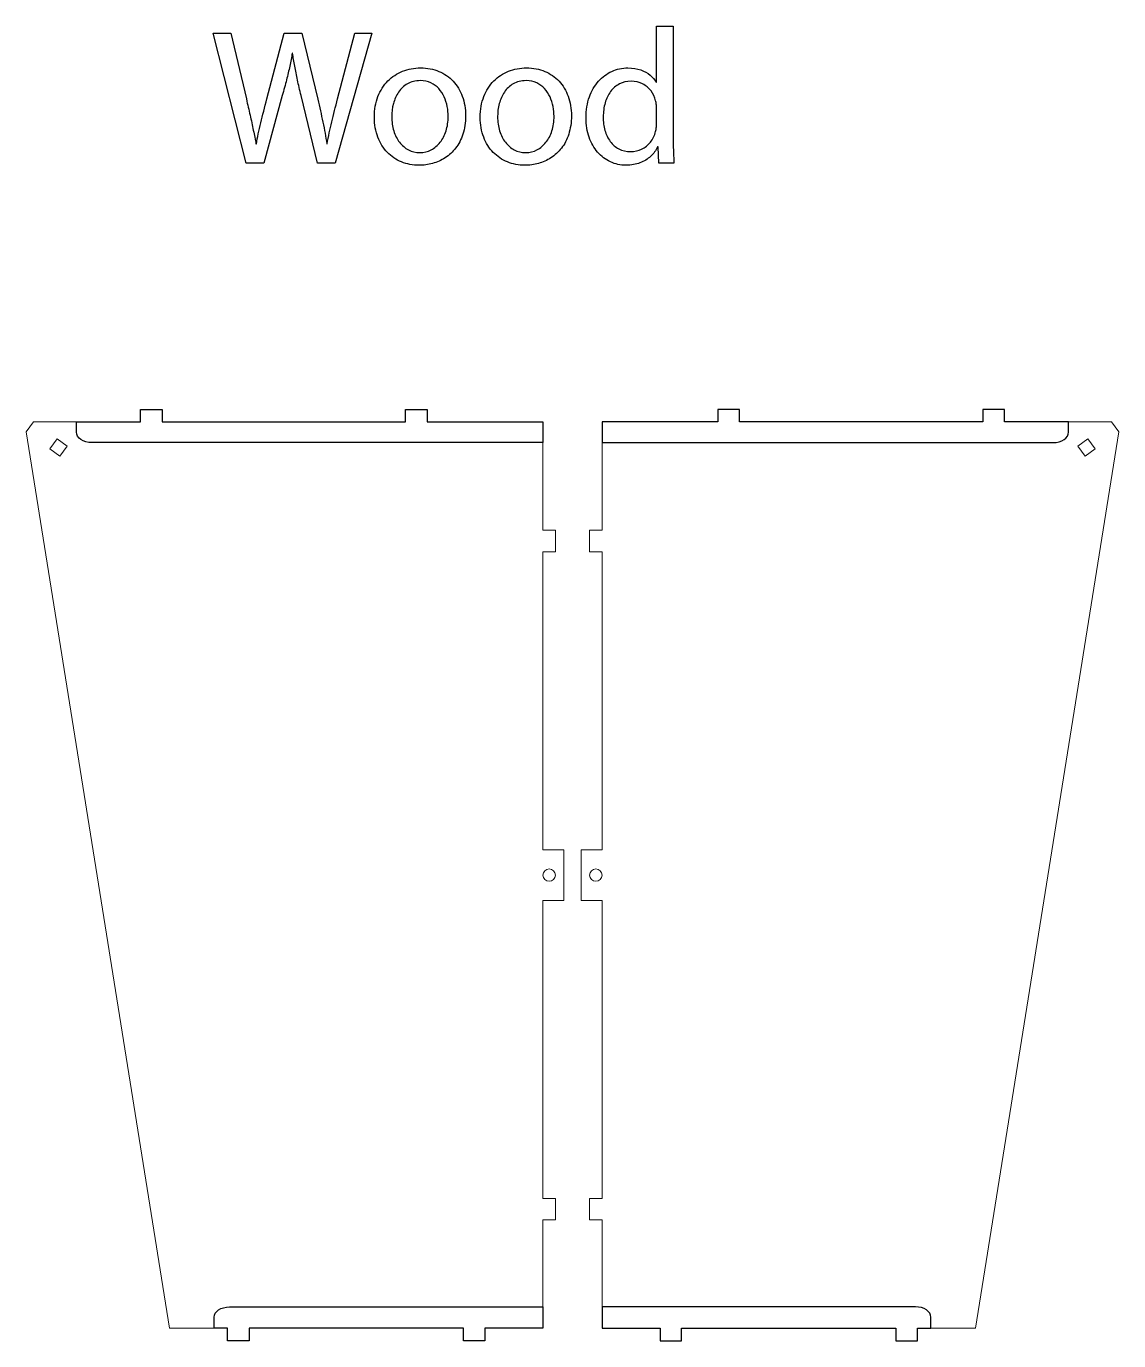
# Model space of a CAD drawing. Header units: millimetres. Extents: x -291 to 272, y -361 to 387.
# Drawn here: x -290.7 to -26.8, y -361.3 to -43.8 of the extents above; entities that cross this region are included whole.
import ezdxf

# ---------------------------------------------------------------- set-up
doc = ezdxf.new("R2010")
doc.units = ezdxf.units.MM
doc.header["$MEASUREMENT"] = 0
doc.layers.add('ChristianiaBike', color=7, linetype='Continuous')

msp = doc.modelspace()

# ---------------------------------------------------------------- linework, layer by layer
at = {"layer": 'ChristianiaBike'}
for points, knots in [([(-138.4838, -43.8433), (-138.4838, -43.8433), (-138.4838, -57.3011), (-138.4838, -57.3011), (-138.4838, -57.3011), (-138.4838, -57.3011), (-138.5769, -57.3011), (-138.5769, -57.3011), (-138.5769, -57.3011), (-138.9184, -56.7035), (-139.3996, -56.1447), (-140.0205, -55.6324), (-140.0205, -55.6324), (-140.6336, -55.1202), (-141.3942, -54.7089), (-142.2867, -54.3906), (-142.2867, -54.3906), (-143.1792, -54.0724), (-144.2115, -53.9095), (-145.3756, -53.9017), (-145.3756, -53.9017), (-146.7493, -53.9095), (-148.0454, -54.1811), (-149.2562, -54.7321), (-149.2562, -54.7321), (-150.4747, -55.2832), (-151.5535, -56.0748), (-152.4848, -57.1226), (-152.4848, -57.1226), (-153.4239, -58.1625), (-154.1534, -59.4276), (-154.6889, -60.9177), (-154.6889, -60.9177), (-155.2167, -62.4001), (-155.4806, -64.0843), (-155.4806, -65.9624), (-155.4806, -65.9624), (-155.4728, -67.6777), (-155.2245, -69.2376), (-154.7355, -70.6424), (-154.7355, -70.6424), (-154.2466, -72.0394), (-153.5558, -73.2501), (-152.6788, -74.2591), (-152.6788, -74.2591), (-151.8018, -75.268), (-150.7773, -76.0441), (-149.6054, -76.5874), (-149.6054, -76.5874), (-148.4335, -77.1384), (-147.1607, -77.4101), (-145.7947, -77.4178), (-145.7947, -77.4178), (-144.5685, -77.4101), (-143.4509, -77.216), (-142.4574, -76.828), (-142.4574, -76.828), (-141.464, -76.4477), (-140.6103, -75.9199), (-139.8885, -75.2602), (-139.8885, -75.2602), (-139.1745, -74.5928), (-138.6079, -73.84), (-138.2044, -72.994), (-138.2044, -72.994), (-138.2044, -72.994), (-138.0647, -72.994), (-138.0647, -72.994), (-138.0647, -72.994), (-138.0647, -72.994), (-137.8784, -76.9056), (-137.8784, -76.9056), (-137.8784, -76.9056), (-137.8784, -76.9056), (-134.2462, -76.9056), (-134.2462, -76.9056), (-134.2462, -76.9056), (-134.2772, -76.3856), (-134.3083, -75.8035), (-134.3393, -75.1594), (-134.3393, -75.1594), (-134.3626, -74.5152), (-134.3859, -73.84), (-134.4014, -73.1415), (-134.4014, -73.1415), (-134.4247, -72.443), (-134.4325, -71.76), (-134.4325, -71.0848), (-134.4325, -71.0848), (-134.4325, -71.0848), (-134.4325, -43.8433), (-134.4325, -43.8433), (-134.4325, -43.8433), (-134.4325, -43.8433), (-138.4838, -43.8433), (-138.4838, -43.8433)], [0, 0, 0, 0, 0.04, 0.04, 0.04, 0.04, 0.08, 0.08, 0.08, 0.08, 0.12, 0.12, 0.12, 0.12, 0.16, 0.16, 0.16, 0.16, 0.2, 0.2, 0.2, 0.2, 0.24, 0.24, 0.24, 0.24, 0.28, 0.28, 0.28, 0.28, 0.32, 0.32, 0.32, 0.32, 0.36, 0.36, 0.36, 0.36, 0.4, 0.4, 0.4, 0.4, 0.44, 0.44, 0.44, 0.44, 0.48, 0.48, 0.48, 0.48, 0.52, 0.52, 0.52, 0.52, 0.56, 0.56, 0.56, 0.56, 0.6, 0.6, 0.6, 0.6, 0.64, 0.64, 0.64, 0.64, 0.68, 0.68, 0.68, 0.68, 0.72, 0.72, 0.72, 0.72, 0.76, 0.76, 0.76, 0.76, 0.8, 0.8, 0.8, 0.8, 0.84, 0.84, 0.84, 0.84, 0.88, 0.88, 0.88, 0.88, 0.92, 0.92, 0.92, 0.92, 1, 1, 1, 1]), ([(-233.34, -76.9056), (-233.34, -76.9056), (-228.8696, -60.5607), (-228.8696, -60.5607), (-228.8696, -60.5607), (-228.4815, -59.2181), (-228.14, -57.9608), (-227.8373, -56.7966), (-227.8373, -56.7966), (-227.5346, -55.6324), (-227.2708, -54.5148), (-227.0457, -53.4593), (-227.0457, -53.4593), (-226.8129, -52.396), (-226.6188, -51.3483), (-226.4481, -50.3161), (-226.4481, -50.3161), (-226.4481, -50.3161), (-226.355, -50.3161), (-226.355, -50.3161), (-226.355, -50.3161), (-226.2153, -51.3638), (-226.0523, -52.4193), (-225.8505, -53.4904), (-225.8505, -53.4904), (-225.6565, -54.5536), (-225.4314, -55.6712), (-225.1753, -56.8276), (-225.1753, -56.8276), (-224.9192, -57.984), (-224.632, -59.2336), (-224.306, -60.5607), (-224.306, -60.5607), (-224.306, -60.5607), (-220.3479, -76.9056), (-220.3479, -76.9056), (-220.3479, -76.9056), (-220.3479, -76.9056), (-216.1103, -76.9056), (-216.1103, -76.9056), (-216.1103, -76.9056), (-216.1103, -76.9056), (-207.2161, -45.5197), (-207.2161, -45.5197), (-207.2161, -45.5197), (-207.2161, -45.5197), (-211.3605, -45.5197), (-211.3605, -45.5197), (-211.3605, -45.5197), (-211.3605, -45.5197), (-215.5049, -61.3524), (-215.5049, -61.3524), (-215.5049, -61.3524), (-215.9939, -63.3004), (-216.4596, -65.1631), (-216.8864, -66.9559), (-216.8864, -66.9559), (-217.3133, -68.7409), (-217.6936, -70.4872), (-218.0195, -72.2024), (-218.0195, -72.2024), (-218.0195, -72.2024), (-218.1127, -72.2024), (-218.1127, -72.2024), (-218.1127, -72.2024), (-218.3533, -70.5415), (-218.6637, -68.803), (-219.0518, -66.9792), (-219.0518, -66.9792), (-219.4321, -65.1631), (-219.8512, -63.3159), (-220.3013, -61.4455), (-220.3013, -61.4455), (-220.3013, -61.4455), (-224.1198, -45.5197), (-224.1198, -45.5197), (-224.1198, -45.5197), (-224.1198, -45.5197), (-228.3573, -45.5197), (-228.3573, -45.5197), (-228.3573, -45.5197), (-228.3573, -45.5197), (-232.5483, -61.3524), (-232.5483, -61.3524), (-232.5483, -61.3524), (-233.0916, -63.3858), (-233.5883, -65.3183), (-234.0385, -67.1499), (-234.0385, -67.1499), (-234.4886, -68.9815), (-234.8456, -70.6812), (-235.1095, -72.2489), (-235.1095, -72.2489), (-235.1095, -72.2489), (-235.2026, -72.2489), (-235.2026, -72.2489), (-235.2026, -72.2489), (-235.3889, -71.2322), (-235.6062, -70.1379), (-235.8468, -68.9582), (-235.8468, -68.9582), (-236.0874, -67.7785), (-236.3513, -66.5523), (-236.6384, -65.2795), (-236.6384, -65.2795), (-236.9178, -63.9989), (-237.2205, -62.7105), (-237.5309, -61.3989), (-237.5309, -61.3989), (-237.5309, -61.3989), (-241.2563, -45.5197), (-241.2563, -45.5197), (-241.2563, -45.5197), (-241.2563, -45.5197), (-245.5404, -45.5197), (-245.5404, -45.5197), (-245.5404, -45.5197), (-245.5404, -45.5197), (-237.5775, -76.9056), (-237.5775, -76.9056), (-237.5775, -76.9056), (-237.5775, -76.9056), (-233.34, -76.9056), (-233.34, -76.9056)], [0, 0, 0, 0, 0.03125, 0.03125, 0.03125, 0.03125, 0.0625, 0.0625, 0.0625, 0.0625, 0.09375, 0.09375, 0.09375, 0.09375, 0.125, 0.125, 0.125, 0.125, 0.15625, 0.15625, 0.15625, 0.15625, 0.1875, 0.1875, 0.1875, 0.1875, 0.21875, 0.21875, 0.21875, 0.21875, 0.25, 0.25, 0.25, 0.25, 0.28125, 0.28125, 0.28125, 0.28125, 0.3125, 0.3125, 0.3125, 0.3125, 0.34375, 0.34375, 0.34375, 0.34375, 0.375, 0.375, 0.375, 0.375, 0.40625, 0.40625, 0.40625, 0.40625, 0.4375, 0.4375, 0.4375, 0.4375, 0.46875, 0.46875, 0.46875, 0.46875, 0.5, 0.5, 0.5, 0.5, 0.53125, 0.53125, 0.53125, 0.53125, 0.5625, 0.5625, 0.5625, 0.5625, 0.59375, 0.59375, 0.59375, 0.59375, 0.625, 0.625, 0.625, 0.625, 0.65625, 0.65625, 0.65625, 0.65625, 0.6875, 0.6875, 0.6875, 0.6875, 0.71875, 0.71875, 0.71875, 0.71875, 0.75, 0.75, 0.75, 0.75, 0.78125, 0.78125, 0.78125, 0.78125, 0.8125, 0.8125, 0.8125, 0.8125, 0.84375, 0.84375, 0.84375, 0.84375, 0.875, 0.875, 0.875, 0.875, 0.90625, 0.90625, 0.90625, 0.90625, 0.9375, 0.9375, 0.9375, 0.9375, 1, 1, 1, 1]), ([(-195.4348, -53.9017), (-196.9948, -53.9017), (-198.4461, -54.1733), (-199.7965, -54.7089), (-199.7965, -54.7089), (-201.1392, -55.2444), (-202.3266, -56.0282), (-203.3433, -57.0527), (-203.3433, -57.0527), (-204.3678, -58.0772), (-205.1594, -59.3267), (-205.7338, -60.7936), (-205.7338, -60.7936), (-206.3081, -62.2682), (-206.603, -63.9446), (-206.6108, -65.8227), (-206.6108, -65.8227), (-206.603, -67.6078), (-206.3236, -69.2143), (-205.7726, -70.6424), (-205.7726, -70.6424), (-205.2215, -72.0627), (-204.4609, -73.2812), (-203.4753, -74.2901), (-203.4753, -74.2901), (-202.4974, -75.2991), (-201.3565, -76.0752), (-200.0526, -76.6107), (-200.0526, -76.6107), (-198.741, -77.1462), (-197.3285, -77.4101), (-195.8073, -77.4178), (-195.8073, -77.4178), (-194.7208, -77.4178), (-193.6342, -77.2704), (-192.5632, -76.9754), (-192.5632, -76.9754), (-191.4921, -76.6728), (-190.4754, -76.2226), (-189.5208, -75.6017), (-189.5208, -75.6017), (-188.5662, -74.9886), (-187.7203, -74.2125), (-186.9752, -73.2656), (-186.9752, -73.2656), (-186.2379, -72.3188), (-185.6558, -71.1934), (-185.2367, -69.8973), (-185.2367, -69.8973), (-184.8098, -68.6012), (-184.5925, -67.1189), (-184.5848, -65.4502), (-184.5848, -65.4502), (-184.5925, -63.735), (-184.8486, -62.1673), (-185.3686, -60.7548), (-185.3686, -60.7548), (-185.8886, -59.35), (-186.6259, -58.1315), (-187.5806, -57.107), (-187.5806, -57.107), (-188.5429, -56.0826), (-189.6838, -55.2987), (-191.011, -54.7399), (-191.011, -54.7399), (-192.3381, -54.1889), (-193.8127, -53.9095), (-195.4348, -53.9017)], [0, 0, 0, 0, 0.05555556, 0.05555556, 0.05555556, 0.05555556, 0.11111111, 0.11111111, 0.11111111, 0.11111111, 0.16666667, 0.16666667, 0.16666667, 0.16666667, 0.22222222, 0.22222222, 0.22222222, 0.22222222, 0.27777778, 0.27777778, 0.27777778, 0.27777778, 0.33333333, 0.33333333, 0.33333333, 0.33333333, 0.38888889, 0.38888889, 0.38888889, 0.38888889, 0.44444444, 0.44444444, 0.44444444, 0.44444444, 0.5, 0.5, 0.5, 0.5, 0.55555556, 0.55555556, 0.55555556, 0.55555556, 0.61111111, 0.61111111, 0.61111111, 0.61111111, 0.66666667, 0.66666667, 0.66666667, 0.66666667, 0.72222222, 0.72222222, 0.72222222, 0.72222222, 0.77777778, 0.77777778, 0.77777778, 0.77777778, 0.83333333, 0.83333333, 0.83333333, 0.83333333, 0.88888889, 0.88888889, 0.88888889, 0.88888889, 1, 1, 1, 1]), ([(-169.8697, -53.9017), (-171.4297, -53.9017), (-172.881, -54.1733), (-174.2314, -54.7089), (-174.2314, -54.7089), (-175.5741, -55.2444), (-176.7615, -56.0282), (-177.7782, -57.0527), (-177.7782, -57.0527), (-178.8027, -58.0772), (-179.5943, -59.3267), (-180.1687, -60.7936), (-180.1687, -60.7936), (-180.743, -62.2682), (-181.0379, -63.9446), (-181.0457, -65.8227), (-181.0457, -65.8227), (-181.0379, -67.6078), (-180.7585, -69.2143), (-180.2075, -70.6424), (-180.2075, -70.6424), (-179.6564, -72.0627), (-178.8958, -73.2812), (-177.9102, -74.2901), (-177.9102, -74.2901), (-176.9323, -75.2991), (-175.7914, -76.0752), (-174.4875, -76.6107), (-174.4875, -76.6107), (-173.1759, -77.1462), (-171.7634, -77.4101), (-170.2422, -77.4178), (-170.2422, -77.4178), (-169.1557, -77.4178), (-168.0691, -77.2704), (-166.9981, -76.9754), (-166.9981, -76.9754), (-165.927, -76.6728), (-164.9103, -76.2226), (-163.9557, -75.6017), (-163.9557, -75.6017), (-163.0011, -74.9886), (-162.1552, -74.2125), (-161.4101, -73.2656), (-161.4101, -73.2656), (-160.6728, -72.3188), (-160.0907, -71.1934), (-159.6716, -69.8973), (-159.6716, -69.8973), (-159.2447, -68.6012), (-159.0274, -67.1189), (-159.0197, -65.4502), (-159.0197, -65.4502), (-159.0274, -63.735), (-159.2835, -62.1673), (-159.8035, -60.7548), (-159.8035, -60.7548), (-160.3235, -59.35), (-161.0608, -58.1315), (-162.0155, -57.107), (-162.0155, -57.107), (-162.9778, -56.0826), (-164.1187, -55.2987), (-165.4459, -54.7399), (-165.4459, -54.7399), (-166.773, -54.1889), (-168.2476, -53.9095), (-169.8697, -53.9017)], [0, 0, 0, 0, 0.05555556, 0.05555556, 0.05555556, 0.05555556, 0.11111111, 0.11111111, 0.11111111, 0.11111111, 0.16666667, 0.16666667, 0.16666667, 0.16666667, 0.22222222, 0.22222222, 0.22222222, 0.22222222, 0.27777778, 0.27777778, 0.27777778, 0.27777778, 0.33333333, 0.33333333, 0.33333333, 0.33333333, 0.38888889, 0.38888889, 0.38888889, 0.38888889, 0.44444444, 0.44444444, 0.44444444, 0.44444444, 0.5, 0.5, 0.5, 0.5, 0.55555556, 0.55555556, 0.55555556, 0.55555556, 0.61111111, 0.61111111, 0.61111111, 0.61111111, 0.66666667, 0.66666667, 0.66666667, 0.66666667, 0.72222222, 0.72222222, 0.72222222, 0.72222222, 0.77777778, 0.77777778, 0.77777778, 0.77777778, 0.83333333, 0.83333333, 0.83333333, 0.83333333, 0.88888889, 0.88888889, 0.88888889, 0.88888889, 1, 1, 1, 1]), ([(-195.5279, -56.9751), (-194.5578, -56.9829), (-193.7041, -57.1614), (-192.9668, -57.5028), (-192.9668, -57.5028), (-192.2217, -57.8521), (-191.5853, -58.3178), (-191.0575, -58.9076), (-191.0575, -58.9076), (-190.5298, -59.4975), (-190.0951, -60.1649), (-189.7537, -60.91), (-189.7537, -60.91), (-189.4199, -61.6473), (-189.1716, -62.4234), (-189.0086, -63.2305), (-189.0086, -63.2305), (-188.8534, -64.0299), (-188.7758, -64.8216), (-188.7758, -65.5899), (-188.7758, -65.5899), (-188.7835, -66.8627), (-188.9543, -68.0347), (-189.2958, -69.0979), (-189.2958, -69.0979), (-189.6372, -70.1612), (-190.1107, -71.0848), (-190.7316, -71.8686), (-190.7316, -71.8686), (-191.3447, -72.6525), (-192.0665, -73.2579), (-192.8969, -73.6925), (-192.8969, -73.6925), (-193.7273, -74.1194), (-194.6354, -74.3367), (-195.6211, -74.3444), (-195.6211, -74.3444), (-196.6222, -74.3367), (-197.5458, -74.1194), (-198.3762, -73.6847), (-198.3762, -73.6847), (-199.1989, -73.2501), (-199.9207, -72.6448), (-200.5261, -71.8686), (-200.5261, -71.8686), (-201.1237, -71.0848), (-201.5893, -70.169), (-201.9231, -69.1212), (-201.9231, -69.1212), (-202.249, -68.0657), (-202.4198, -66.9248), (-202.4198, -65.683), (-202.4198, -65.683), (-202.4198, -64.612), (-202.2878, -63.5643), (-202.0162, -62.532), (-202.0162, -62.532), (-201.7446, -61.5076), (-201.3332, -60.5762), (-200.7744, -59.738), (-200.7744, -59.738), (-200.2156, -58.8998), (-199.4938, -58.2402), (-198.6246, -57.7357), (-198.6246, -57.7357), (-197.7554, -57.239), (-196.7231, -56.9829), (-195.5279, -56.9751)], [0, 0, 0, 0, 0.05555556, 0.05555556, 0.05555556, 0.05555556, 0.11111111, 0.11111111, 0.11111111, 0.11111111, 0.16666667, 0.16666667, 0.16666667, 0.16666667, 0.22222222, 0.22222222, 0.22222222, 0.22222222, 0.27777778, 0.27777778, 0.27777778, 0.27777778, 0.33333333, 0.33333333, 0.33333333, 0.33333333, 0.38888889, 0.38888889, 0.38888889, 0.38888889, 0.44444444, 0.44444444, 0.44444444, 0.44444444, 0.5, 0.5, 0.5, 0.5, 0.55555556, 0.55555556, 0.55555556, 0.55555556, 0.61111111, 0.61111111, 0.61111111, 0.61111111, 0.66666667, 0.66666667, 0.66666667, 0.66666667, 0.72222222, 0.72222222, 0.72222222, 0.72222222, 0.77777778, 0.77777778, 0.77777778, 0.77777778, 0.83333333, 0.83333333, 0.83333333, 0.83333333, 0.88888889, 0.88888889, 0.88888889, 0.88888889, 1, 1, 1, 1]), ([(-169.9628, -56.9751), (-168.9927, -56.9829), (-168.139, -57.1614), (-167.4017, -57.5028), (-167.4017, -57.5028), (-166.6566, -57.8521), (-166.0202, -58.3178), (-165.4924, -58.9076), (-165.4924, -58.9076), (-164.9647, -59.4975), (-164.53, -60.1649), (-164.1886, -60.91), (-164.1886, -60.91), (-163.8548, -61.6473), (-163.6065, -62.4234), (-163.4435, -63.2305), (-163.4435, -63.2305), (-163.2883, -64.0299), (-163.2107, -64.8216), (-163.2107, -65.5899), (-163.2107, -65.5899), (-163.2184, -66.8627), (-163.3892, -68.0347), (-163.7307, -69.0979), (-163.7307, -69.0979), (-164.0721, -70.1612), (-164.5456, -71.0848), (-165.1665, -71.8686), (-165.1665, -71.8686), (-165.7796, -72.6525), (-166.5014, -73.2579), (-167.3318, -73.6925), (-167.3318, -73.6925), (-168.1622, -74.1194), (-169.0703, -74.3367), (-170.056, -74.3444), (-170.056, -74.3444), (-171.0571, -74.3367), (-171.9807, -74.1194), (-172.8111, -73.6847), (-172.8111, -73.6847), (-173.6338, -73.2501), (-174.3556, -72.6448), (-174.961, -71.8686), (-174.961, -71.8686), (-175.5586, -71.0848), (-176.0242, -70.169), (-176.358, -69.1212), (-176.358, -69.1212), (-176.6839, -68.0657), (-176.8547, -66.9248), (-176.8547, -65.683), (-176.8547, -65.683), (-176.8547, -64.612), (-176.7227, -63.5643), (-176.4511, -62.532), (-176.4511, -62.532), (-176.1795, -61.5076), (-175.7681, -60.5762), (-175.2093, -59.738), (-175.2093, -59.738), (-174.6505, -58.8998), (-173.9287, -58.2402), (-173.0595, -57.7357), (-173.0595, -57.7357), (-172.1903, -57.239), (-171.158, -56.9829), (-169.9628, -56.9751)], [0, 0, 0, 0, 0.05555556, 0.05555556, 0.05555556, 0.05555556, 0.11111111, 0.11111111, 0.11111111, 0.11111111, 0.16666667, 0.16666667, 0.16666667, 0.16666667, 0.22222222, 0.22222222, 0.22222222, 0.22222222, 0.27777778, 0.27777778, 0.27777778, 0.27777778, 0.33333333, 0.33333333, 0.33333333, 0.33333333, 0.38888889, 0.38888889, 0.38888889, 0.38888889, 0.44444444, 0.44444444, 0.44444444, 0.44444444, 0.5, 0.5, 0.5, 0.5, 0.55555556, 0.55555556, 0.55555556, 0.55555556, 0.61111111, 0.61111111, 0.61111111, 0.61111111, 0.66666667, 0.66666667, 0.66666667, 0.66666667, 0.72222222, 0.72222222, 0.72222222, 0.72222222, 0.77777778, 0.77777778, 0.77777778, 0.77777778, 0.83333333, 0.83333333, 0.83333333, 0.83333333, 0.88888889, 0.88888889, 0.88888889, 0.88888889, 1, 1, 1, 1]), ([(-138.4838, -67.4526), (-138.4838, -67.7785), (-138.4915, -68.0812), (-138.5226, -68.3684), (-138.5226, -68.3684), (-138.5536, -68.6633), (-138.6002, -68.9427), (-138.67, -69.2221), (-138.67, -69.2221), (-138.9261, -70.2388), (-139.353, -71.1081), (-139.9506, -71.8376), (-139.9506, -71.8376), (-140.5405, -72.5671), (-141.2467, -73.1259), (-142.0616, -73.514), (-142.0616, -73.514), (-142.8765, -73.9098), (-143.7535, -74.1038), (-144.6771, -74.1116), (-144.6771, -74.1116), (-145.7714, -74.1038), (-146.7338, -73.8865), (-147.5642, -73.4519), (-147.5642, -73.4519), (-148.3947, -73.0173), (-149.0854, -72.4197), (-149.652, -71.6591), (-149.652, -71.6591), (-150.2108, -70.8907), (-150.6299, -70.006), (-150.9093, -69.0048), (-150.9093, -69.0048), (-151.1964, -68.0036), (-151.3361, -66.9248), (-151.3361, -65.7762), (-151.3361, -65.7762), (-151.3361, -64.5344), (-151.1809, -63.3935), (-150.8782, -62.338), (-150.8782, -62.338), (-150.5756, -61.2903), (-150.1332, -60.3745), (-149.5511, -59.5906), (-149.5511, -59.5906), (-148.969, -58.8145), (-148.2627, -58.2091), (-147.4245, -57.7745), (-147.4245, -57.7745), (-146.5941, -57.3399), (-145.6473, -57.1226), (-144.584, -57.1148), (-144.584, -57.1148), (-143.5518, -57.1226), (-142.6359, -57.3399), (-141.821, -57.7667), (-141.821, -57.7667), (-141.0061, -58.1858), (-140.3309, -58.7524), (-139.7876, -59.4586), (-139.7876, -59.4586), (-139.2521, -60.1649), (-138.8718, -60.9565), (-138.67, -61.818), (-138.67, -61.818), (-138.6002, -62.0819), (-138.5536, -62.3691), (-138.5226, -62.6795), (-138.5226, -62.6795), (-138.4915, -62.9899), (-138.4838, -63.2771), (-138.4838, -63.541), (-138.4838, -63.541), (-138.4838, -63.541), (-138.4838, -67.4526), (-138.4838, -67.4526)], [0, 0, 0, 0, 0.05, 0.05, 0.05, 0.05, 0.1, 0.1, 0.1, 0.1, 0.15, 0.15, 0.15, 0.15, 0.2, 0.2, 0.2, 0.2, 0.25, 0.25, 0.25, 0.25, 0.3, 0.3, 0.3, 0.3, 0.35, 0.35, 0.35, 0.35, 0.4, 0.4, 0.4, 0.4, 0.45, 0.45, 0.45, 0.45, 0.5, 0.5, 0.5, 0.5, 0.55, 0.55, 0.55, 0.55, 0.6, 0.6, 0.6, 0.6, 0.65, 0.65, 0.65, 0.65, 0.7, 0.7, 0.7, 0.7, 0.75, 0.75, 0.75, 0.75, 0.8, 0.8, 0.8, 0.8, 0.85, 0.85, 0.85, 0.85, 0.9, 0.9, 0.9, 0.9, 1, 1, 1, 1])]:
    msp.add_open_spline(points, degree=3, knots=knots, dxfattribs=at)
at = {"layer": 'ChristianiaBike', "color": 1, "lineweight": 9}
for points, knots in [([(-236.8681, -358.3258), (-236.8681, -358.3258), (-185.0869, -358.3258), (-185.0869, -358.3258), (-185.0869, -358.3258), (-185.0869, -358.3258), (-185.0872, -361.3258), (-185.0872, -361.3258), (-185.0872, -361.3258), (-185.0872, -361.3258), (-179.9077, -361.3258), (-179.9077, -361.3258), (-179.9077, -361.3258), (-179.9077, -361.3258), (-179.9075, -358.3258), (-179.9075, -358.3258), (-179.9075, -358.3258), (-179.9075, -358.3258), (-165.8882, -358.3258), (-165.8882, -358.3258), (-165.8882, -358.3258), (-165.8882, -358.3258), (-165.8882, -332.1485), (-165.8882, -332.1485), (-165.8882, -332.1485), (-165.8882, -332.1485), (-162.8883, -332.1485), (-162.8883, -332.1485), (-162.8883, -332.1485), (-162.8883, -332.1485), (-162.8883, -326.9685), (-162.8883, -326.9685), (-162.8883, -326.9685), (-162.8883, -326.9685), (-165.8882, -326.9685), (-165.8882, -326.9685), (-165.8882, -326.9685), (-165.8882, -326.9685), (-165.8882, -254.9795), (-165.8882, -254.9795), (-165.8882, -254.9795), (-165.8882, -254.9795), (-160.8873, -254.9791), (-160.8873, -254.9791), (-160.8873, -254.9791), (-160.8873, -254.9791), (-160.8873, -242.7438), (-160.8873, -242.7438), (-160.8873, -242.7438), (-160.8873, -242.7438), (-165.8882, -242.7438), (-165.8882, -242.7438), (-165.8882, -242.7438), (-165.8882, -242.7438), (-165.8882, -170.7541), (-165.8882, -170.7541), (-165.8882, -170.7541), (-165.8882, -170.7541), (-162.8883, -170.7544), (-162.8883, -170.7544), (-162.8883, -170.7544), (-162.8883, -170.7544), (-162.8883, -165.5744), (-162.8883, -165.5744), (-162.8883, -165.5744), (-162.8883, -165.5744), (-165.8882, -165.5741), (-165.8882, -165.5741), (-165.8882, -165.5741), (-165.8882, -165.5741), (-165.8882, -139.3975), (-165.8882, -139.3975), (-165.8882, -139.3975), (-165.8882, -139.3975), (-193.8796, -139.3972), (-193.8796, -139.3972), (-193.8796, -139.3972), (-193.8796, -139.3972), (-193.8795, -136.3968), (-193.8795, -136.3968), (-193.8795, -136.3968), (-193.8795, -136.3968), (-199.0595, -136.3968), (-199.0595, -136.3968), (-199.0595, -136.3968), (-199.0595, -136.3968), (-199.0597, -139.3972), (-199.0597, -139.3972), (-199.0597, -139.3972), (-199.0597, -139.3972), (-257.8964, -139.3972), (-257.8964, -139.3972), (-257.8964, -139.3972), (-257.8964, -139.3972), (-257.8964, -136.3972), (-257.8964, -136.3972), (-257.8964, -136.3972), (-257.8964, -136.3972), (-263.0763, -136.3972), (-263.0763, -136.3972), (-263.0763, -136.3972), (-263.0763, -136.3972), (-263.0763, -139.3972), (-263.0763, -139.3972), (-263.0763, -139.3972), (-263.0763, -139.3972), (-288.9324, -139.3968), (-288.9324, -139.3968), (-288.9324, -139.3968), (-288.9324, -139.3968), (-290.6836, -141.8336), (-290.6836, -141.8336), (-290.6836, -141.8336), (-290.6836, -141.8336), (-256.0554, -358.3258), (-256.0554, -358.3258), (-256.0554, -358.3258), (-256.0554, -358.3258), (-242.0483, -358.3258), (-242.0483, -358.3258), (-242.0483, -358.3258), (-242.0483, -358.3258), (-242.0483, -361.3258), (-242.0483, -361.3258), (-242.0483, -361.3258), (-242.0483, -361.3258), (-236.8682, -361.3258), (-236.8682, -361.3258), (-236.8682, -361.3258), (-236.8682, -361.3258), (-236.8681, -358.3258), (-236.8681, -358.3258)], [0, 0, 0, 0, 0.02941176, 0.02941176, 0.02941176, 0.02941176, 0.05882353, 0.05882353, 0.05882353, 0.05882353, 0.08823529, 0.08823529, 0.08823529, 0.08823529, 0.11764706, 0.11764706, 0.11764706, 0.11764706, 0.14705882, 0.14705882, 0.14705882, 0.14705882, 0.17647059, 0.17647059, 0.17647059, 0.17647059, 0.20588235, 0.20588235, 0.20588235, 0.20588235, 0.23529412, 0.23529412, 0.23529412, 0.23529412, 0.26470588, 0.26470588, 0.26470588, 0.26470588, 0.29411765, 0.29411765, 0.29411765, 0.29411765, 0.32352941, 0.32352941, 0.32352941, 0.32352941, 0.35294118, 0.35294118, 0.35294118, 0.35294118, 0.38235294, 0.38235294, 0.38235294, 0.38235294, 0.41176471, 0.41176471, 0.41176471, 0.41176471, 0.44117647, 0.44117647, 0.44117647, 0.44117647, 0.47058824, 0.47058824, 0.47058824, 0.47058824, 0.5, 0.5, 0.5, 0.5, 0.52941176, 0.52941176, 0.52941176, 0.52941176, 0.55882353, 0.55882353, 0.55882353, 0.55882353, 0.58823529, 0.58823529, 0.58823529, 0.58823529, 0.61764706, 0.61764706, 0.61764706, 0.61764706, 0.64705882, 0.64705882, 0.64705882, 0.64705882, 0.67647059, 0.67647059, 0.67647059, 0.67647059, 0.70588235, 0.70588235, 0.70588235, 0.70588235, 0.73529412, 0.73529412, 0.73529412, 0.73529412, 0.76470588, 0.76470588, 0.76470588, 0.76470588, 0.79411765, 0.79411765, 0.79411765, 0.79411765, 0.82352941, 0.82352941, 0.82352941, 0.82352941, 0.85294118, 0.85294118, 0.85294118, 0.85294118, 0.88235294, 0.88235294, 0.88235294, 0.88235294, 0.91176471, 0.91176471, 0.91176471, 0.91176471, 0.94117647, 0.94117647, 0.94117647, 0.94117647, 1, 1, 1, 1]), ([(-80.6428, -361.3258), (-80.6428, -361.3258), (-75.4628, -361.3258), (-75.4628, -361.3258), (-75.4628, -361.3258), (-75.4628, -361.3258), (-75.4628, -358.3258), (-75.4628, -358.3258), (-75.4628, -358.3258), (-75.4628, -358.3258), (-61.4557, -358.3258), (-61.4557, -358.3258), (-61.4557, -358.3258), (-61.4557, -358.3258), (-26.8273, -141.8325), (-26.8273, -141.8325), (-26.8273, -141.8325), (-26.8273, -141.8325), (-28.5785, -139.3968), (-28.5785, -139.3968), (-28.5785, -139.3968), (-28.5785, -139.3968), (-54.4346, -139.3968), (-54.4346, -139.3968), (-54.4346, -139.3968), (-54.4346, -139.3968), (-54.4346, -136.3968), (-54.4346, -136.3968), (-54.4346, -136.3968), (-54.4346, -136.3968), (-59.6146, -136.3968), (-59.6146, -136.3968), (-59.6146, -136.3968), (-59.6146, -136.3968), (-59.6146, -139.3968), (-59.6146, -139.3968), (-59.6146, -139.3968), (-59.6146, -139.3968), (-118.4513, -139.3968), (-118.4513, -139.3968), (-118.4513, -139.3968), (-118.4513, -139.3968), (-118.4513, -136.3968), (-118.4513, -136.3968), (-118.4513, -136.3968), (-118.4513, -136.3968), (-123.6314, -136.3968), (-123.6314, -136.3968), (-123.6314, -136.3968), (-123.6314, -136.3968), (-123.6314, -139.3968), (-123.6314, -139.3968), (-123.6314, -139.3968), (-123.6314, -139.3968), (-151.6228, -139.3968), (-151.6228, -139.3968), (-151.6228, -139.3968), (-151.6228, -139.3968), (-151.6228, -165.5741), (-151.6228, -165.5741), (-151.6228, -165.5741), (-151.6228, -165.5741), (-154.6228, -165.5741), (-154.6228, -165.5741), (-154.6228, -165.5741), (-154.6228, -165.5741), (-154.6228, -170.7541), (-154.6228, -170.7541), (-154.6228, -170.7541), (-154.6228, -170.7541), (-151.6228, -170.7541), (-151.6228, -170.7541), (-151.6228, -170.7541), (-151.6228, -170.7541), (-151.6228, -242.7435), (-151.6228, -242.7435), (-151.6228, -242.7435), (-151.6228, -242.7435), (-156.6233, -242.7435), (-156.6233, -242.7435), (-156.6233, -242.7435), (-156.6233, -242.7435), (-156.6233, -254.9791), (-156.6233, -254.9791), (-156.6233, -254.9791), (-156.6233, -254.9791), (-151.6228, -254.9791), (-151.6228, -254.9791), (-151.6228, -254.9791), (-151.6228, -254.9791), (-151.6228, -326.9685), (-151.6228, -326.9685), (-151.6228, -326.9685), (-151.6228, -326.9685), (-154.6228, -326.9685), (-154.6228, -326.9685), (-154.6228, -326.9685), (-154.6228, -326.9685), (-154.6228, -332.1485), (-154.6228, -332.1485), (-154.6228, -332.1485), (-154.6228, -332.1485), (-151.6228, -332.1485), (-151.6228, -332.1485), (-151.6228, -332.1485), (-151.6228, -332.1485), (-151.6228, -358.3258), (-151.6228, -358.3258), (-151.6228, -358.3258), (-151.6228, -358.3258), (-137.6033, -358.3258), (-137.6033, -358.3258), (-137.6033, -358.3258), (-137.6033, -358.3258), (-137.6033, -361.3258), (-137.6033, -361.3258), (-137.6033, -361.3258), (-137.6033, -361.3258), (-132.424, -361.3258), (-132.424, -361.3258), (-132.424, -361.3258), (-132.424, -361.3258), (-132.424, -358.3258), (-132.424, -358.3258), (-132.424, -358.3258), (-132.424, -358.3258), (-80.6428, -358.3258), (-80.6428, -358.3258), (-80.6428, -358.3258), (-80.6428, -358.3258), (-80.6428, -361.3258), (-80.6428, -361.3258)], [0, 0, 0, 0, 0.02941176, 0.02941176, 0.02941176, 0.02941176, 0.05882353, 0.05882353, 0.05882353, 0.05882353, 0.08823529, 0.08823529, 0.08823529, 0.08823529, 0.11764706, 0.11764706, 0.11764706, 0.11764706, 0.14705882, 0.14705882, 0.14705882, 0.14705882, 0.17647059, 0.17647059, 0.17647059, 0.17647059, 0.20588235, 0.20588235, 0.20588235, 0.20588235, 0.23529412, 0.23529412, 0.23529412, 0.23529412, 0.26470588, 0.26470588, 0.26470588, 0.26470588, 0.29411765, 0.29411765, 0.29411765, 0.29411765, 0.32352941, 0.32352941, 0.32352941, 0.32352941, 0.35294118, 0.35294118, 0.35294118, 0.35294118, 0.38235294, 0.38235294, 0.38235294, 0.38235294, 0.41176471, 0.41176471, 0.41176471, 0.41176471, 0.44117647, 0.44117647, 0.44117647, 0.44117647, 0.47058824, 0.47058824, 0.47058824, 0.47058824, 0.5, 0.5, 0.5, 0.5, 0.52941176, 0.52941176, 0.52941176, 0.52941176, 0.55882353, 0.55882353, 0.55882353, 0.55882353, 0.58823529, 0.58823529, 0.58823529, 0.58823529, 0.61764706, 0.61764706, 0.61764706, 0.61764706, 0.64705882, 0.64705882, 0.64705882, 0.64705882, 0.67647059, 0.67647059, 0.67647059, 0.67647059, 0.70588235, 0.70588235, 0.70588235, 0.70588235, 0.73529412, 0.73529412, 0.73529412, 0.73529412, 0.76470588, 0.76470588, 0.76470588, 0.76470588, 0.79411765, 0.79411765, 0.79411765, 0.79411765, 0.82352941, 0.82352941, 0.82352941, 0.82352941, 0.85294118, 0.85294118, 0.85294118, 0.85294118, 0.88235294, 0.88235294, 0.88235294, 0.88235294, 0.91176471, 0.91176471, 0.91176471, 0.91176471, 0.94117647, 0.94117647, 0.94117647, 0.94117647, 1, 1, 1, 1]), ([(-282.564, -147.6699), (-282.564, -147.6699), (-284.9996, -145.9187), (-284.9996, -145.9187), (-284.9996, -145.9187), (-284.9996, -145.9187), (-283.2489, -143.483), (-283.2489, -143.483), (-283.2489, -143.483), (-283.2489, -143.483), (-280.8128, -145.2346), (-280.8128, -145.2346), (-280.8128, -145.2346), (-280.8128, -145.2346), (-282.564, -147.6699), (-282.564, -147.6699)], [0, 0, 0, 0, 0.2, 0.2, 0.2, 0.2, 0.4, 0.4, 0.4, 0.4, 0.6, 0.6, 0.6, 0.6, 1, 1, 1, 1]), ([(-36.6982, -145.2335), (-36.6982, -145.2335), (-34.2622, -143.4827), (-34.2622, -143.4827), (-34.2622, -143.4827), (-34.2622, -143.4827), (-32.5114, -145.9184), (-32.5114, -145.9184), (-32.5114, -145.9184), (-32.5114, -145.9184), (-34.947, -147.6699), (-34.947, -147.6699), (-34.947, -147.6699), (-34.947, -147.6699), (-36.6982, -145.2335), (-36.6982, -145.2335)], [0, 0, 0, 0, 0.2, 0.2, 0.2, 0.2, 0.4, 0.4, 0.4, 0.4, 0.6, 0.6, 0.6, 0.6, 1, 1, 1, 1]), ([(-164.3882, -250.3616), (-165.2165, -250.3616), (-165.8882, -249.6898), (-165.8882, -248.8617), (-165.8882, -248.8617), (-165.8882, -248.0334), (-165.2165, -247.3616), (-164.3882, -247.3616), (-164.3882, -247.3616), (-163.5601, -247.3616), (-162.8883, -248.0331), (-162.8883, -248.8617), (-162.8883, -248.8617), (-162.8883, -249.6898), (-163.5601, -250.3616), (-164.3882, -250.3616)], [0, 0, 0, 0, 0.2, 0.2, 0.2, 0.2, 0.4, 0.4, 0.4, 0.4, 0.6, 0.6, 0.6, 0.6, 1, 1, 1, 1]), ([(-154.6228, -248.8613), (-154.6228, -248.0324), (-153.951, -247.3613), (-153.1228, -247.3613), (-153.1228, -247.3613), (-152.2942, -247.3613), (-151.6228, -248.0324), (-151.6228, -248.8613), (-151.6228, -248.8613), (-151.6228, -249.6895), (-152.2942, -250.3613), (-153.1228, -250.3613), (-153.1228, -250.3613), (-153.951, -250.3613), (-154.6228, -249.6895), (-154.6228, -248.8613)], [0, 0, 0, 0, 0.2, 0.2, 0.2, 0.2, 0.4, 0.4, 0.4, 0.4, 0.6, 0.6, 0.6, 0.6, 1, 1, 1, 1])]:
    msp.add_open_spline(points, degree=3, knots=knots, dxfattribs=at)
at = {"layer": 'ChristianiaBike', "color": 250}
for points in [[(-257.8964, -136.3972), (-257.8964, -136.3972), (-263.0763, -136.3972), (-263.0763, -136.3972), (-263.0763, -136.3972), (-263.0763, -136.3972), (-263.0763, -139.3972), (-263.0763, -139.3972), (-263.0763, -139.3972), (-263.0763, -139.3972), (-278.5837, -139.3972), (-278.5837, -139.3972), (-278.5837, -139.3972), (-278.5837, -139.3972), (-278.5837, -140.5224), (-278.5837, -141.8966), (-278.5837, -141.8966), (-278.5837, -143.2722), (-276.8961, -144.3974), (-274.8339, -144.3974), (-274.8339, -144.3974), (-274.8339, -144.3974), (-165.8882, -144.3971), (-165.8882, -144.3971), (-165.8882, -144.3971), (-165.8882, -144.3971), (-165.8882, -139.3975), (-165.8882, -139.3975), (-165.8882, -139.3975), (-165.8882, -139.3975), (-193.8796, -139.3972), (-193.8796, -139.3972), (-193.8796, -139.3972), (-193.8796, -139.3972), (-193.8795, -136.3968), (-193.8795, -136.3968), (-193.8795, -136.3968), (-193.8795, -136.3968), (-199.0595, -136.3968), (-199.0595, -136.3968), (-199.0595, -136.3968), (-199.0595, -136.3968), (-199.0597, -139.3972), (-199.0597, -139.3972), (-199.0597, -139.3972), (-199.0597, -139.3972), (-257.8964, -139.3972), (-257.8964, -139.3972), (-257.8964, -139.3972), (-257.8964, -139.3972), (-257.8964, -136.3972), (-257.8964, -136.3972)], [(-59.6146, -136.3968), (-59.6146, -136.3968), (-54.4346, -136.3968), (-54.4346, -136.3968), (-54.4346, -136.3968), (-54.4346, -136.3968), (-54.4346, -139.3968), (-54.4346, -139.3968), (-54.4346, -139.3968), (-54.4346, -139.3968), (-38.9272, -139.3968), (-38.9272, -139.3968), (-38.9272, -139.3968), (-38.9272, -139.3968), (-38.9272, -140.522), (-38.9272, -141.8966), (-38.9272, -141.8966), (-38.9272, -143.2719), (-40.6149, -144.3971), (-42.6772, -144.3971), (-42.6772, -144.3971), (-42.6772, -144.3971), (-151.6228, -144.3971), (-151.6228, -144.3971), (-151.6228, -144.3971), (-151.6228, -144.3971), (-151.6228, -139.3968), (-151.6228, -139.3968), (-151.6228, -139.3968), (-151.6228, -139.3968), (-123.6314, -139.3968), (-123.6314, -139.3968), (-123.6314, -139.3968), (-123.6314, -139.3968), (-123.6314, -136.3968), (-123.6314, -136.3968), (-123.6314, -136.3968), (-123.6314, -136.3968), (-118.4513, -136.3968), (-118.4513, -136.3968), (-118.4513, -136.3968), (-118.4513, -136.3968), (-118.4513, -139.3968), (-118.4513, -139.3968), (-118.4513, -139.3968), (-118.4513, -139.3968), (-59.6146, -139.3968), (-59.6146, -139.3968), (-59.6146, -139.3968), (-59.6146, -139.3968), (-59.6146, -136.3968), (-59.6146, -136.3968)], [(-245.334, -355.6468), (-245.334, -357.0214), (-245.3342, -358.3258), (-245.3342, -358.3258), (-245.3342, -358.3258), (-245.3342, -358.3258), (-242.0483, -358.3258), (-242.0483, -358.3258), (-242.0483, -358.3258), (-242.0483, -358.3258), (-242.0483, -361.3258), (-242.0483, -361.3258), (-242.0483, -361.3258), (-242.0483, -361.3258), (-236.8682, -361.3258), (-236.8682, -361.3258), (-236.8682, -361.3258), (-236.8682, -361.3258), (-236.8681, -358.3258), (-236.8681, -358.3258), (-236.8681, -358.3258), (-236.8681, -358.3258), (-185.0869, -358.3258), (-185.0869, -358.3258), (-185.0869, -358.3258), (-185.0869, -358.3258), (-185.0872, -361.3258), (-185.0872, -361.3258), (-185.0872, -361.3258), (-185.0872, -361.3258), (-179.9077, -361.3258), (-179.9077, -361.3258), (-179.9077, -361.3258), (-179.9077, -361.3258), (-179.9075, -358.3258), (-179.9075, -358.3258), (-179.9075, -358.3258), (-179.9075, -358.3258), (-165.8882, -358.3258), (-165.8882, -358.3258), (-165.8882, -358.3258), (-165.8882, -358.3258), (-165.8882, -353.1471), (-165.8882, -353.1471), (-165.8882, -353.1471), (-165.8882, -353.1471), (-241.5839, -353.1471), (-241.5839, -353.1471), (-241.5839, -353.1471), (-243.6461, -353.1471), (-245.334, -354.2723), (-245.334, -355.6468)], [(-72.1768, -355.6462), (-72.1768, -357.0214), (-72.1768, -358.3258), (-72.1768, -358.3258), (-72.1768, -358.3258), (-72.1768, -358.3258), (-75.4628, -358.3258), (-75.4628, -358.3258), (-75.4628, -358.3258), (-75.4628, -358.3258), (-75.4628, -361.3258), (-75.4628, -361.3258), (-75.4628, -361.3258), (-75.4628, -361.3258), (-80.6428, -361.3258), (-80.6428, -361.3258), (-80.6428, -361.3258), (-80.6428, -361.3258), (-80.6428, -358.3258), (-80.6428, -358.3258), (-80.6428, -358.3258), (-80.6428, -358.3258), (-132.424, -358.3258), (-132.424, -358.3258), (-132.424, -358.3258), (-132.424, -358.3258), (-132.424, -361.3258), (-132.424, -361.3258), (-132.424, -361.3258), (-132.424, -361.3258), (-137.6033, -361.3258), (-137.6033, -361.3258), (-137.6033, -361.3258), (-137.6033, -361.3258), (-137.6033, -358.3258), (-137.6033, -358.3258), (-137.6033, -358.3258), (-137.6033, -358.3258), (-151.6228, -358.3258), (-151.6228, -358.3258), (-151.6228, -358.3258), (-151.6228, -358.3258), (-151.6228, -353.1464), (-151.6228, -353.1464), (-151.6228, -353.1464), (-151.6228, -353.1464), (-75.9272, -353.1464), (-75.9272, -353.1464), (-75.9272, -353.1464), (-73.8649, -353.1464), (-72.1768, -354.2716), (-72.1768, -355.6462)]]:
    msp.add_open_spline(points, degree=3, knots=[0, 0, 0, 0, 0.07142857, 0.07142857, 0.07142857, 0.07142857, 0.14285714, 0.14285714, 0.14285714, 0.14285714, 0.21428571, 0.21428571, 0.21428571, 0.21428571, 0.28571429, 0.28571429, 0.28571429, 0.28571429, 0.35714286, 0.35714286, 0.35714286, 0.35714286, 0.42857143, 0.42857143, 0.42857143, 0.42857143, 0.5, 0.5, 0.5, 0.5, 0.57142857, 0.57142857, 0.57142857, 0.57142857, 0.64285714, 0.64285714, 0.64285714, 0.64285714, 0.71428571, 0.71428571, 0.71428571, 0.71428571, 0.78571429, 0.78571429, 0.78571429, 0.78571429, 0.85714286, 0.85714286, 0.85714286, 0.85714286, 1, 1, 1, 1], dxfattribs=at)

doc.saveas('drawing.dxf')
